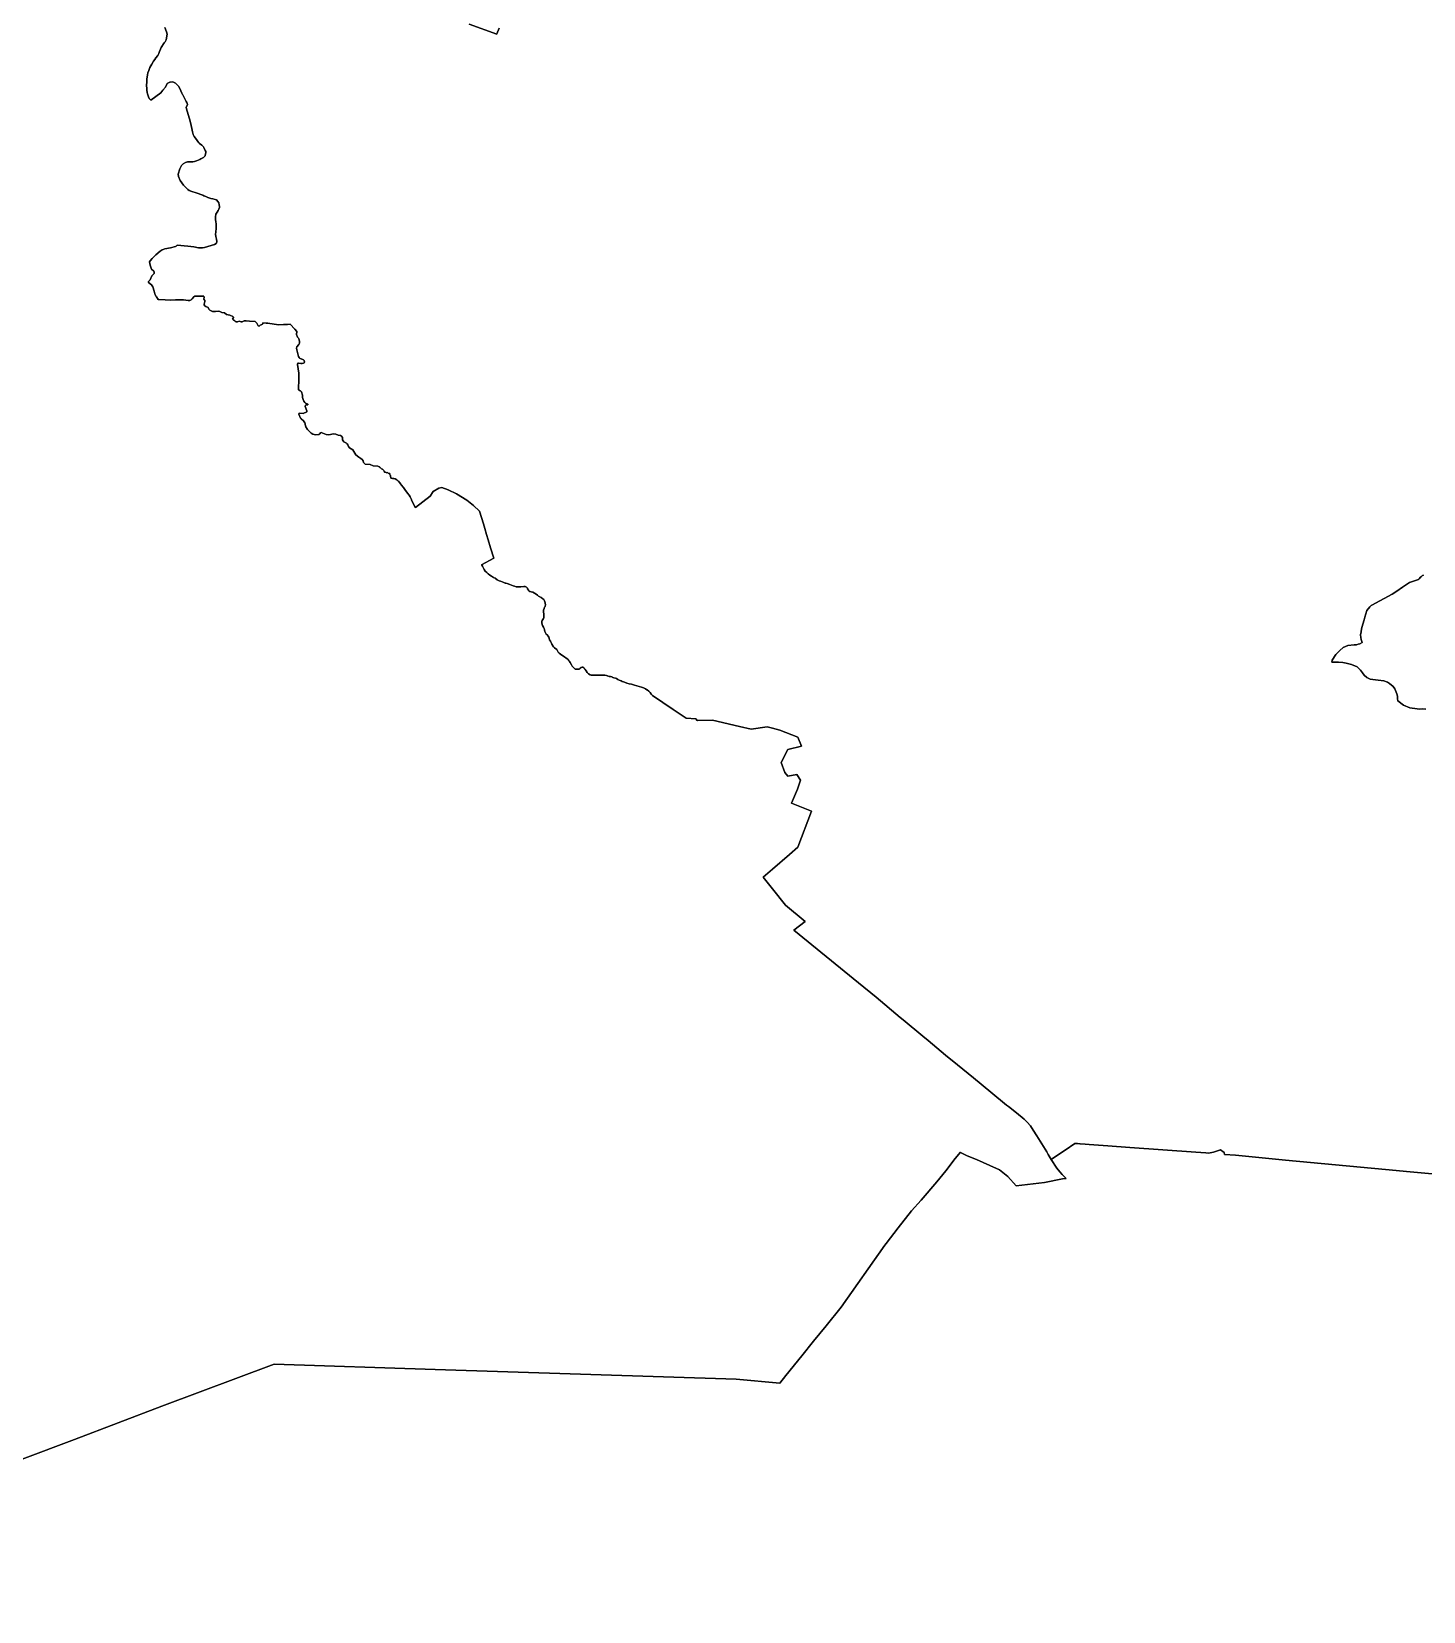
# Model space of a CAD drawing. Header units: inches. Extents: x 130170 to 284068, y 377793 to 804530.
# Drawn here: x 149638 to 169106, y 554416 to 576505 of the extents above; entities that cross this region are included whole.
import ezdxf

# ---------------------------------------------------------------- set-up
doc = ezdxf.new("R2010")
doc.units = ezdxf.units.IN
doc.header["$MEASUREMENT"] = 0
doc.layers.add('muni_il', color=7, linetype='Continuous')

msp = doc.modelspace()

# ---------------------------------------------------------------- linework, layer by layer
at = {"layer": 'muni_il'}
for points in [[(151500, 576562), (151524, 576504), (151534, 576468), (151522, 576390), (151506, 576362), (151494, 576346), (151452, 576283), (151441, 576260), (151429, 576227), (151416, 576201), (151403, 576170), (151376, 576136), (151360, 576114), (151345, 576091), (151320, 576051), (151291, 576003), (151276, 575960), (151266, 575929), (151258, 575900), (151248, 575840), (151249, 575810), (151247, 575744), (151248, 575717), (151249, 575687), (151254, 575655), (151259, 575636), (151274, 575594), (151282, 575570), (151305, 575545), (151447, 575647), (151475, 575684), (151509, 575727), (151536, 575779), (151570, 575800), (151574, 575800), (151613, 575803), (151624, 575798), (151634, 575793), (151653, 575784), (151666, 575772), (151681, 575757), (151691, 575742), (151710, 575710), (151740, 575646), (151751, 575625), (151752, 575622), (151768, 575591), (151776, 575575), (151798, 575529), (151807, 575512), (151820, 575487), (151798, 575444), (151814, 575394), (151847, 575285), (151867, 575214), (151886, 575125), (151889, 575102), (151899, 575067), (151911, 575038), (151946, 574995), (151955, 574982), (151963, 574969), (151978, 574950), (151988, 574941), (152017, 574916), (152032, 574902), (152041, 574893), (152048, 574884), (152068, 574844), (152073, 574830), (152077, 574810), (152068, 574776), (152064, 574768), (152058, 574760), (152042, 574747), (152007, 574724), (151993, 574717), (151946, 574697), (151916, 574688), (151893, 574683), (151867, 574682), (151818, 574682), (151790, 574675), (151758, 574657), (151733, 574635), (151719, 574605), (151712, 574585), (151702, 574557), (151697, 574542), (151687, 574512), (151693, 574481), (151718, 574421), (151739, 574390), (151763, 574359), (151776, 574345), (151807, 574313), (151824, 574297), (151840, 574285), (151877, 574270), (151942, 574252), (152031, 574219), (152048, 574211), (152074, 574198), (152103, 574184), (152147, 574173), (152175, 574168), (152205, 574158), (152223, 574151), (152243, 574131), (152256, 574112), (152262, 574084), (152264, 574061), (152264, 574044), (152257, 574023), (152253, 574013), (152247, 574003), (152233, 573982), (152214, 573951), (152213, 573941), (152211, 573925), (152211, 573873), (152215, 573852), (152219, 573814), (152218, 573755), (152214, 573702), (152212, 573671), (152217, 573640), (152222, 573604), (152231, 573570), (152226, 573548), (152219, 573542), (152195, 573528), (152056, 573486), (152030, 573480), (151971, 573482), (151908, 573494), (151825, 573504), (151674, 573518), (151661, 573505), (151650, 573499), (151580, 573482), (151503, 573467), (151477, 573458), (151465, 573454), (151438, 573435), (151375, 573383), (151358, 573366), (151324, 573331), (151296, 573302), (151288, 573284), (151296, 573240), (151317, 573183), (151347, 573155), (151354, 573141), (151354, 573129), (151351, 573121), (151335, 573106), (151322, 573090), (151296, 573033), (151274, 573009), (151272, 572996), (151316, 572964), (151324, 572952), (151332, 572935), (151351, 572876), (151360, 572838), (151365, 572827), (151378, 572805), (151386, 572797), (151408, 572757), (151418, 572757), (151504, 572756), (151581, 572752), (151651, 572756), (151679, 572753), (151700, 572755), (151724, 572756), (151763, 572755), (151829, 572747), (151851, 572747), (151868, 572756), (151885, 572770), (151908, 572797), (151923, 572804), (152045, 572805), (152053, 572785), (152045, 572768), (152047, 572765), (152061, 572746), (152061, 572732), (152051, 572695), (152053, 572683), (152061, 572672), (152075, 572662), (152108, 572646), (152116, 572626), (152131, 572612), (152170, 572590), (152209, 572591), (152248, 572598), (152271, 572593), (152298, 572578), (152338, 572575), (152363, 572550), (152387, 572543), (152409, 572540), (152454, 572523), (152460, 572514), (152460, 572508), (152450, 572484), (152458, 572474), (152469, 572472), (152481, 572461), (152496, 572448), (152520, 572446), (152539, 572456), (152555, 572453), (152569, 572446), (152583, 572447), (152613, 572459), (152640, 572460), (152686, 572458), (152767, 572452), (152790, 572427), (152808, 572390), (152820, 572385), (152835, 572400), (152847, 572407), (152868, 572416), (152872, 572418), (152874, 572422), (152874, 572433), (152921, 572429), (152942, 572427), (153093, 572404), (153160, 572409), (153218, 572408), (153253, 572416), (153321, 572346), (153346, 572312), (153347, 572298), (153342, 572286), (153344, 572270), (153348, 572258), (153351, 572248), (153359, 572232), (153373, 572219), (153376, 572209), (153376, 572208), (153384, 572178), (153384, 572151), (153374, 572131), (153349, 572096), (153345, 572078), (153346, 572054), (153370, 571961), (153379, 571949), (153386, 571940), (153439, 571916), (153450, 571906), (153455, 571882), (153452, 571875), (153441, 571867), (153424, 571865), (153402, 571864), (153370, 571868), (153362, 571867), (153356, 571858), (153355, 571849), (153376, 571730), (153378, 571668), (153378, 571633), (153375, 571611), (153371, 571538), (153373, 571498), (153379, 571491), (153393, 571482), (153406, 571477), (153415, 571470), (153425, 571423), (153429, 571387), (153439, 571346), (153446, 571338), (153460, 571320), (153468, 571310), (153502, 571295), (153502, 571289), (153500, 571286), (153477, 571286), (153470, 571282), (153466, 571262), (153490, 571202), (153489, 571191), (153436, 571167), (153379, 571168), (153378, 571155), (153401, 571099), (153407, 571091), (153442, 571062), (153460, 571037), (153463, 571023), (153463, 571013), (153475, 570980), (153497, 570943), (153550, 570891), (153570, 570878), (153607, 570869), (153651, 570872), (153658, 570873), (153669, 570881), (153678, 570894), (153690, 570899), (153760, 570871), (153796, 570867), (153859, 570880), (153894, 570878), (153924, 570862), (153957, 570857), (153972, 570850), (153986, 570830), (153989, 570798), (153997, 570781), (154007, 570769), (154041, 570749), (154052, 570739), (154060, 570727), (154070, 570703), (154084, 570685), (154133, 570657), (154158, 570611), (154173, 570589), (154216, 570554), (154243, 570535), (154263, 570523), (154274, 570502), (154280, 570479), (154306, 570459), (154373, 570453), (154417, 570434), (154479, 570427), (154491, 570426), (154502, 570418), (154509, 570412), (154516, 570407), (154527, 570397), (154530, 570394), (154543, 570387), (154546, 570385), (154555, 570376), (154563, 570367), (154570, 570360), (154576, 570347), (154584, 570345), (154587, 570347), (154606, 570336), (154616, 570339), (154627, 570331), (154635, 570327), (154647, 570328), (154648, 570311), (154652, 570304), (154657, 570297), (154658, 570291), (154659, 570288), (154660, 570282), (154661, 570277), (154662, 570272), (154663, 570259), (154668, 570259), (154686, 570258), (154703, 570257), (154706, 570256), (154722, 570250), (154745, 570237), (154766, 570220), (154769, 570217), (154784, 570200), (154801, 570177), (154807, 570170), (154838, 570132), (154839, 570129), (154858, 570103), (154868, 570089), (154874, 570082), (154896, 570052), (154921, 570025), (154932, 570000), (154940, 569989), (154943, 569981), (154952, 569961), (154954, 569957), (154981, 569899), (155000, 569865), (155008, 569852), (155010, 569849), (155211, 570008), (155254, 570077), (155335, 570121), (155374, 570133), (155464, 570098), (155580, 570044), (155725, 569953), (155818, 569880), (155904, 569800), (155957, 569624), (155977, 569557), (156002, 569473), (156025, 569397), (156058, 569287), (156102, 569142), (155931, 569050), (155934, 569046), (155943, 569032), (155955, 569010), (155967, 568986), (155983, 568963), (156004, 568942), (156026, 568922), (156049, 568905), (156073, 568890), (156098, 568874), (156121, 568861), (156150, 568842), (156176, 568828), (156198, 568822), (156222, 568813), (156243, 568801), (156264, 568793), (156272, 568791), (156288, 568787), (156327, 568775), (156350, 568766), (156373, 568755), (156391, 568749), (156414, 568744), (156433, 568743), (156457, 568742), (156463, 568743), (156481, 568743), (156523, 568746), (156540, 568746), (156560, 568737), (156574, 568721), (156576, 568716), (156587, 568697), (156591, 568688), (156609, 568678), (156625, 568673), (156651, 568667), (156673, 568655), (156695, 568639), (156713, 568624), (156728, 568612), (156745, 568604), (156765, 568593), (156789, 568574), (156805, 568564), (156814, 568548), (156819, 568531), (156821, 568518), (156821, 568514), (156824, 568491), (156822, 568472), (156821, 568469), (156814, 568456), (156806, 568438), (156799, 568416), (156798, 568407), (156798, 568401), (156798, 568390), (156797, 568387), (156801, 568364), (156802, 568352), (156804, 568335), (156805, 568315), (156800, 568299), (156790, 568286), (156781, 568269), (156777, 568255), (156775, 568251), (156774, 568232), (156786, 568199), (156796, 568179), (156801, 568170), (156806, 568158), (156812, 568140), (156818, 568119), (156827, 568099), (156837, 568082), (156850, 568069), (156862, 568054), (156872, 568037), (156876, 568022), (156877, 568019), (156884, 567999), (156895, 567982), (156899, 567975), (156907, 567962), (156916, 567942), (156937, 567904), (156942, 567899), (156952, 567890), (156984, 567867), (156995, 567849), (157004, 567830), (157018, 567816), (157037, 567802), (157056, 567787), (157091, 567763), (157117, 567746), (157137, 567729), (157146, 567719), (157150, 567714), (157157, 567705), (157162, 567698), (157173, 567682), (157191, 567649), (157200, 567633), (157213, 567617), (157227, 567604), (157240, 567592), (157252, 567593), (157267, 567590), (157282, 567590), (157298, 567591), (157307, 567596), (157313, 567605), (157323, 567616), (157338, 567619), (157350, 567617), (157361, 567610), (157371, 567599), (157376, 567591), (157380, 567586), (157394, 567568), (157410, 567543), (157427, 567524), (157453, 567510), (157465, 567506), (157479, 567505), (157498, 567505), (157521, 567505), (157540, 567505), (157568, 567505), (157593, 567507), (157625, 567508), (157641, 567508), (157645, 567507), (157658, 567506), (157680, 567501), (157688, 567499), (157695, 567497), (157716, 567490), (157737, 567489), (157754, 567482), (157759, 567480), (157764, 567478), (157769, 567475), (157784, 567470), (157805, 567466), (157820, 567459), (157837, 567444), (157858, 567437), (157870, 567432), (157885, 567426), (157900, 567420), (157904, 567419), (157931, 567408), (157965, 567397), (157998, 567387), (158029, 567379), (158069, 567369), (158104, 567356), (158136, 567350), (158171, 567340), (158198, 567330), (158224, 567317), (158245, 567304), (158250, 567301), (158272, 567284), (158289, 567264), (158305, 567243), (158323, 567222), (158613, 567025), (158792, 566904), (158930, 566897), (158948, 566875), (158954, 566872), (159160, 566879), (159540, 566790), (159704, 566752), (159926, 566784), (160000, 566765), (160103, 566740), (160356, 566638), (160406, 566512), (160217, 566467), (160122, 566284), (160172, 566145), (160217, 566094), (160343, 566120), (160394, 566037), (160350, 565911), (160267, 565715), (160546, 565607), (160356, 565101), (160238, 565000), (160000, 564796), (159869, 564683), (160000, 564521), (160185, 564291), (160457, 564064), (160300, 563943), (161203, 563205), (161449, 563004), (161789, 562719), (161830, 562686), (162103, 562458), (162177, 562397), (162423, 562194), (162590, 562060), (162813, 561876), (163057, 561675), (163275, 561496), (163300, 561474), (163415, 561386), (163519, 561299), (163540, 561281), (163563, 561257), (163609, 561204), (163649, 561144), (163697, 561066), (163837, 560844), (163859, 560805), (163886, 560759), (163901, 560735), (163899, 560734), (163978, 560613), (164018, 560564), (164051, 560524), (164108, 560468), (164059, 560463), (163805, 560412), (163409, 560368), (163294, 560498), (163175, 560589), (163042, 560649), (162853, 560733), (162726, 560784), (162640, 560830), (162630, 560837), (162555, 560750), (162426, 560577), (162300, 560421), (162079, 560165), (161944, 560017), (161759, 559781), (161591, 559560), (161574, 559537), (160963, 558670), (160754, 558410), (160573, 558194), (160410, 557992), (160188, 557714), (160102, 557607), (159493, 557662), (155281, 557798), (153029, 557875), (151460, 557285), (150237, 556821), (143830, 554416)], [(169741, 560486), (168919, 560562), (168576, 560594), (167176, 560725), (166475, 560794), (166323, 560806), (166318, 560835), (166267, 560869), (166169, 560836), (166101, 560823), (166063, 560826), (165922, 560836), (165000, 560903), (164690, 560926), (164431, 560945), (164376, 560949), (164306, 560954), (164298, 560955), (164265, 560957), (164229, 560960), (164094, 560867), (164056, 560841), (163901, 560735), (163886, 560759), (163859, 560805), (163837, 560844), (163697, 561066), (163649, 561144), (163609, 561204), (163563, 561257), (163540, 561281), (163519, 561299), (163415, 561386), (163300, 561474), (163275, 561496), (163057, 561675), (162813, 561876), (162590, 562060), (162423, 562194), (162177, 562397), (162103, 562458), (161830, 562686), (161789, 562719), (161449, 563004), (161203, 563205), (160300, 563943), (160457, 564064), (160185, 564291), (160000, 564521), (159869, 564683), (160000, 564796), (160238, 565000), (160356, 565101), (160546, 565607), (160267, 565715), (160350, 565911), (160394, 566037), (160343, 566120), (160217, 566094), (160172, 566145), (160122, 566284), (160217, 566467), (160406, 566512), (160356, 566638), (160103, 566740), (160000, 566765), (159926, 566784), (159704, 566752), (159540, 566790), (159160, 566879), (158954, 566872), (158948, 566875), (158930, 566897), (158792, 566904), (158613, 567025), (158323, 567222), (158305, 567243), (158289, 567264), (158272, 567284), (158250, 567301), (158245, 567304), (158224, 567317), (158198, 567330), (158171, 567340), (158136, 567350), (158104, 567356), (158069, 567369), (158029, 567379), (157998, 567387), (157965, 567397), (157931, 567408), (157904, 567419), (157900, 567420), (157885, 567426), (157870, 567432), (157858, 567437), (157837, 567444), (157820, 567459), (157805, 567466), (157784, 567470), (157769, 567475), (157764, 567478), (157759, 567480), (157754, 567482), (157737, 567489), (157716, 567490), (157695, 567497), (157688, 567499), (157680, 567501), (157658, 567506), (157645, 567507), (157641, 567508), (157625, 567508), (157593, 567507), (157568, 567505), (157540, 567505), (157521, 567505), (157498, 567505), (157479, 567505), (157465, 567506), (157453, 567510), (157427, 567524), (157410, 567543), (157394, 567568), (157380, 567586), (157376, 567591), (157371, 567599), (157361, 567610), (157350, 567617), (157338, 567619), (157323, 567616), (157313, 567605), (157307, 567596), (157298, 567591), (157282, 567590), (157267, 567590), (157252, 567593), (157240, 567592), (157227, 567604), (157213, 567617), (157200, 567633), (157191, 567649), (157173, 567682), (157162, 567698), (157157, 567705), (157150, 567714), (157146, 567719), (157137, 567729), (157117, 567746), (157091, 567763), (157056, 567787), (157037, 567802), (157018, 567816), (157004, 567830), (156995, 567849), (156984, 567867), (156952, 567890), (156942, 567899), (156937, 567904), (156916, 567942), (156907, 567962), (156899, 567975), (156895, 567982), (156884, 567999), (156877, 568019), (156876, 568022), (156872, 568037), (156862, 568054), (156850, 568069), (156837, 568082), (156827, 568099), (156818, 568119), (156812, 568140), (156806, 568158), (156801, 568170), (156796, 568179), (156786, 568199), (156774, 568232), (156775, 568251), (156777, 568255), (156781, 568269), (156790, 568286), (156800, 568299), (156805, 568315), (156804, 568335), (156802, 568352), (156801, 568364), (156797, 568387), (156798, 568390), (156798, 568401), (156798, 568407), (156799, 568416), (156806, 568438), (156814, 568456), (156821, 568469), (156822, 568472), (156824, 568491), (156821, 568514), (156821, 568518), (156819, 568531), (156814, 568548), (156805, 568564), (156789, 568574), (156765, 568593), (156745, 568604), (156728, 568612), (156713, 568624), (156695, 568639), (156673, 568655), (156651, 568667), (156625, 568673), (156609, 568678), (156591, 568688), (156587, 568697), (156576, 568716), (156574, 568721), (156560, 568737), (156540, 568746), (156523, 568746), (156481, 568743), (156463, 568743), (156457, 568742), (156433, 568743), (156414, 568744), (156391, 568749), (156373, 568755), (156350, 568766), (156327, 568775), (156288, 568787), (156272, 568791), (156264, 568793), (156243, 568801), (156222, 568813), (156198, 568822), (156176, 568828), (156150, 568842), (156121, 568861), (156098, 568874), (156073, 568890), (156049, 568905), (156026, 568922), (156004, 568942), (155983, 568963), (155967, 568986), (155955, 569010), (155943, 569032), (155934, 569046), (155931, 569050), (156102, 569142), (156058, 569287), (156025, 569397), (156002, 569473), (155977, 569557), (155957, 569624), (155904, 569800), (155818, 569880), (155725, 569953), (155580, 570044), (155464, 570098), (155374, 570133), (155335, 570121), (155254, 570077), (155211, 570008), (155010, 569849), (155008, 569852), (155000, 569865), (154981, 569899), (154954, 569957), (154952, 569961), (154943, 569981), (154940, 569989), (154932, 570000), (154921, 570025), (154896, 570052), (154874, 570082), (154868, 570089), (154858, 570103), (154839, 570129), (154838, 570132), (154807, 570170), (154801, 570177), (154784, 570200), (154769, 570217), (154766, 570220), (154745, 570237), (154722, 570250), (154706, 570256), (154703, 570257), (154686, 570258), (154668, 570259), (154663, 570259), (154662, 570272), (154661, 570277), (154660, 570282), (154659, 570288), (154658, 570291), (154657, 570297), (154652, 570304), (154648, 570311), (154647, 570328), (154635, 570327), (154627, 570331), (154616, 570339), (154606, 570336), (154587, 570347), (154584, 570345), (154576, 570347), (154570, 570360), (154563, 570367), (154555, 570376), (154546, 570385), (154543, 570387), (154530, 570394), (154527, 570397), (154516, 570407), (154509, 570412), (154502, 570418), (154491, 570426), (154479, 570427), (154417, 570434), (154373, 570453), (154306, 570459), (154280, 570479), (154274, 570502), (154263, 570523), (154243, 570535), (154216, 570554), (154173, 570589), (154158, 570611), (154133, 570657), (154084, 570685), (154070, 570703), (154060, 570727), (154052, 570739), (154041, 570749), (154007, 570769), (153997, 570781), (153989, 570798), (153986, 570830), (153972, 570850), (153957, 570857), (153924, 570862), (153894, 570878), (153859, 570880), (153796, 570867), (153760, 570871), (153690, 570899), (153678, 570894), (153669, 570881), (153658, 570873), (153651, 570872), (153607, 570869), (153570, 570878), (153550, 570891), (153497, 570943), (153475, 570980), (153463, 571013), (153463, 571023), (153460, 571037), (153442, 571062), (153407, 571091), (153401, 571099), (153378, 571155), (153379, 571168), (153436, 571167), (153489, 571191), (153490, 571202), (153466, 571262), (153470, 571282), (153477, 571286), (153500, 571286), (153502, 571289), (153502, 571295), (153468, 571310), (153460, 571320), (153446, 571338), (153439, 571346), (153429, 571387), (153425, 571423), (153415, 571470), (153406, 571477), (153393, 571482), (153379, 571491), (153373, 571498), (153371, 571538), (153375, 571611), (153378, 571633), (153378, 571668), (153376, 571730), (153355, 571849), (153356, 571858), (153362, 571867), (153370, 571868), (153402, 571864), (153424, 571865), (153441, 571867), (153452, 571875), (153455, 571882), (153450, 571906), (153439, 571916), (153386, 571940), (153379, 571949), (153370, 571961), (153346, 572054), (153345, 572078), (153349, 572096), (153374, 572131), (153384, 572151), (153384, 572178), (153376, 572208), (153376, 572209), (153373, 572219), (153359, 572232), (153351, 572248), (153348, 572258), (153344, 572270), (153342, 572286), (153347, 572298), (153346, 572312), (153321, 572346), (153253, 572416), (153218, 572408), (153160, 572409), (153093, 572404), (152942, 572427), (152921, 572429), (152874, 572433), (152874, 572422), (152872, 572418), (152868, 572416), (152847, 572407), (152835, 572400), (152820, 572385), (152808, 572390), (152790, 572427), (152767, 572452), (152686, 572458), (152640, 572460), (152613, 572459), (152583, 572447), (152569, 572446), (152555, 572453), (152539, 572456), (152520, 572446), (152496, 572448), (152481, 572461), (152469, 572472), (152458, 572474), (152450, 572484), (152460, 572508), (152460, 572514), (152454, 572523), (152409, 572540), (152387, 572543), (152363, 572550), (152338, 572575), (152298, 572578), (152271, 572593), (152248, 572598), (152209, 572591), (152170, 572590), (152131, 572612), (152116, 572626), (152108, 572646), (152075, 572662), (152061, 572672), (152053, 572683), (152051, 572695), (152061, 572732), (152061, 572746), (152047, 572765), (152045, 572768), (152053, 572785), (152045, 572805), (151923, 572804), (151908, 572797), (151885, 572770), (151868, 572756), (151851, 572747), (151829, 572747), (151763, 572755), (151724, 572756), (151700, 572755), (151679, 572753), (151651, 572756), (151581, 572752), (151504, 572756), (151418, 572757), (151408, 572757), (151386, 572797), (151378, 572805), (151365, 572827), (151360, 572838), (151351, 572876), (151332, 572935), (151324, 572952), (151316, 572964), (151272, 572996), (151274, 573009), (151296, 573033), (151322, 573090), (151335, 573106), (151351, 573121), (151354, 573129), (151354, 573141), (151347, 573155), (151317, 573183), (151296, 573240), (151288, 573284), (151296, 573302), (151324, 573331), (151358, 573366), (151375, 573383), (151438, 573435), (151465, 573454), (151477, 573458), (151503, 573467), (151580, 573482), (151650, 573499), (151661, 573505), (151674, 573518), (151825, 573504), (151908, 573494), (151971, 573482), (152030, 573480), (152056, 573486), (152195, 573528), (152219, 573542), (152226, 573548), (152231, 573570), (152222, 573604), (152217, 573640), (152212, 573671), (152214, 573702), (152218, 573755), (152219, 573814), (152215, 573852), (152211, 573873), (152211, 573925), (152213, 573941), (152214, 573951), (152233, 573982), (152247, 574003), (152253, 574013), (152257, 574023), (152264, 574044), (152264, 574061), (152262, 574084), (152256, 574112), (152243, 574131), (152223, 574151), (152205, 574158), (152175, 574168), (152147, 574173), (152103, 574184), (152074, 574198), (152048, 574211), (152031, 574219), (151942, 574252), (151877, 574270), (151840, 574285), (151824, 574297), (151807, 574313), (151776, 574345), (151763, 574359), (151739, 574390), (151718, 574421), (151693, 574481), (151687, 574512), (151697, 574542), (151702, 574557), (151712, 574585), (151719, 574605), (151733, 574635), (151758, 574657), (151790, 574675), (151818, 574682), (151867, 574682), (151893, 574683), (151916, 574688), (151946, 574697), (151993, 574717), (152007, 574724), (152042, 574747), (152058, 574760), (152064, 574768), (152068, 574776), (152077, 574810), (152073, 574830), (152068, 574844), (152048, 574884), (152041, 574893), (152032, 574902), (152017, 574916), (151988, 574941), (151978, 574950), (151963, 574969), (151955, 574982), (151946, 574995), (151911, 575038), (151899, 575067), (151889, 575102), (151886, 575125), (151867, 575214), (151847, 575285), (151814, 575394), (151798, 575444), (151820, 575487), (151807, 575512), (151798, 575529), (151776, 575575), (151768, 575591), (151752, 575622), (151751, 575625), (151740, 575646), (151710, 575710), (151691, 575742), (151681, 575757), (151666, 575772), (151653, 575784), (151634, 575793), (151624, 575798), (151613, 575803), (151574, 575800), (151570, 575800), (151536, 575779), (151509, 575727), (151475, 575684), (151447, 575647), (151305, 575545), (151282, 575570), (151274, 575594), (151259, 575636), (151254, 575655), (151249, 575687), (151248, 575717), (151247, 575744), (151249, 575810), (151248, 575840), (151258, 575900), (151266, 575929), (151276, 575960), (151291, 576003), (151320, 576051), (151345, 576091), (151360, 576114), (151376, 576136), (151403, 576170), (151416, 576201), (151429, 576227), (151441, 576260), (151452, 576283), (151494, 576346), (151506, 576362), (151522, 576390), (151534, 576468), (151524, 576504), (151500, 576562)], [(155758, 576611), (156144, 576471), (156146, 576476), (156177, 576555)], [(156177, 576555), (156146, 576476), (156144, 576471), (155758, 576611)], [(169109, 568907), (169095, 568898), (169078, 568888), (169078, 568888), (169066, 568875), (169048, 568854), (169043, 568849), (169038, 568844), (168913, 568803), (168813, 568735), (168733, 568680), (168670, 568637), (168386, 568486), (168375, 568481), (168357, 568463), (168313, 568409), (168285, 568320), (168275, 568279), (168260, 568218), (168242, 568154), (168233, 568111), (168228, 568072), (168232, 568032), (168236, 568004), (168248, 567963), (168215, 567945), (168194, 567940), (168169, 567932), (168146, 567930), (168138, 567929), (168048, 567921), (167983, 567892), (167936, 567854), (167879, 567797), (167829, 567717), (167824, 567688), (167918, 567689), (167978, 567686), (168025, 567676), (168102, 567657), (168177, 567622), (168225, 567577), (168252, 567539), (168277, 567509), (168316, 567474), (168360, 567450), (168396, 567444), (168475, 567439), (168551, 567428), (168605, 567411), (168632, 567392), (168683, 567346), (168704, 567317), (168734, 567248), (168741, 567214), (168743, 567174), (168749, 567148), (168828, 567087), (168915, 567052), (169019, 567034), (169055, 567032), (169094, 567036), (169139, 567032)], [(169139, 567032), (169094, 567036), (169055, 567032), (169019, 567034), (168915, 567052), (168828, 567087), (168749, 567148), (168743, 567174), (168741, 567214), (168734, 567248), (168704, 567317), (168683, 567346), (168632, 567392), (168605, 567411), (168551, 567428), (168475, 567439), (168396, 567444), (168360, 567450), (168316, 567474), (168277, 567509), (168252, 567539), (168225, 567577), (168177, 567622), (168102, 567657), (168025, 567676), (167978, 567686), (167918, 567689), (167824, 567688), (167829, 567717), (167879, 567797), (167936, 567854), (167983, 567892), (168048, 567921), (168138, 567929), (168146, 567930), (168169, 567932), (168194, 567940), (168215, 567945), (168248, 567963), (168236, 568004), (168232, 568032), (168228, 568072), (168233, 568111), (168242, 568154), (168260, 568218), (168275, 568279), (168285, 568320), (168313, 568409), (168357, 568463), (168375, 568481), (168386, 568486), (168670, 568637), (168733, 568680), (168813, 568735), (168913, 568803), (169038, 568844), (169043, 568849), (169048, 568854), (169066, 568875), (169078, 568888), (169078, 568888), (169095, 568898), (169109, 568907)], [(143830, 554416), (150237, 556821), (151460, 557285), (153029, 557875), (155281, 557798), (159493, 557662), (160102, 557607), (160188, 557714), (160410, 557992), (160573, 558194), (160754, 558410), (160963, 558670), (161574, 559537), (161591, 559560), (161759, 559781), (161944, 560017), (162079, 560165), (162300, 560421), (162426, 560577), (162555, 560750), (162630, 560837), (162640, 560830), (162726, 560784), (162853, 560733), (163042, 560649), (163175, 560589), (163294, 560498), (163409, 560368), (163805, 560412), (164059, 560463), (164108, 560468), (164051, 560524), (164018, 560564), (163978, 560613), (163899, 560734), (163901, 560735), (164056, 560841), (164094, 560867), (164229, 560960), (164265, 560957), (164298, 560955), (164306, 560954), (164376, 560949), (164431, 560945), (164690, 560926), (165000, 560903), (165922, 560836), (166063, 560826), (166101, 560823), (166169, 560836), (166267, 560869), (166318, 560835), (166323, 560806), (166475, 560794), (167176, 560725), (168576, 560594), (168919, 560562), (169741, 560486)]]:
    msp.add_lwpolyline(points, dxfattribs=at)

doc.saveas('drawing.dxf')
